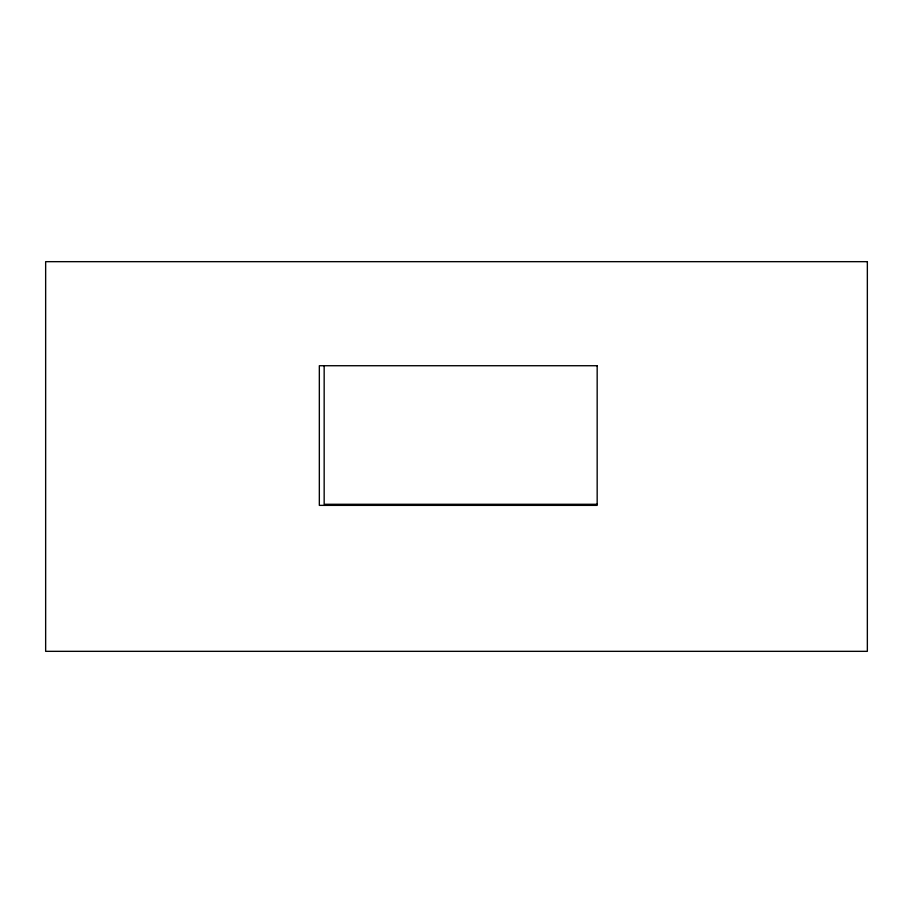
<?xml version="1.0" encoding="UTF-8"?>
<svg xmlns="http://www.w3.org/2000/svg" width="913" height="913" viewBox="0 0 913 913"><rect width="100%" height="100%" fill="white"/><g stroke="black" fill="none" stroke-linecap="round" stroke-linejoin="round"><path stroke-width="1.37" d="M597.376 504.284L324.161 504.284L324.161 366.022M867.35 261.666L45.65 261.666L45.65 651.334L867.35 651.334L867.35 261.666M597.17 365.725L319.333 365.725L319.333 505.368L597.17 505.368L597.17 365.725"/></g></svg>
